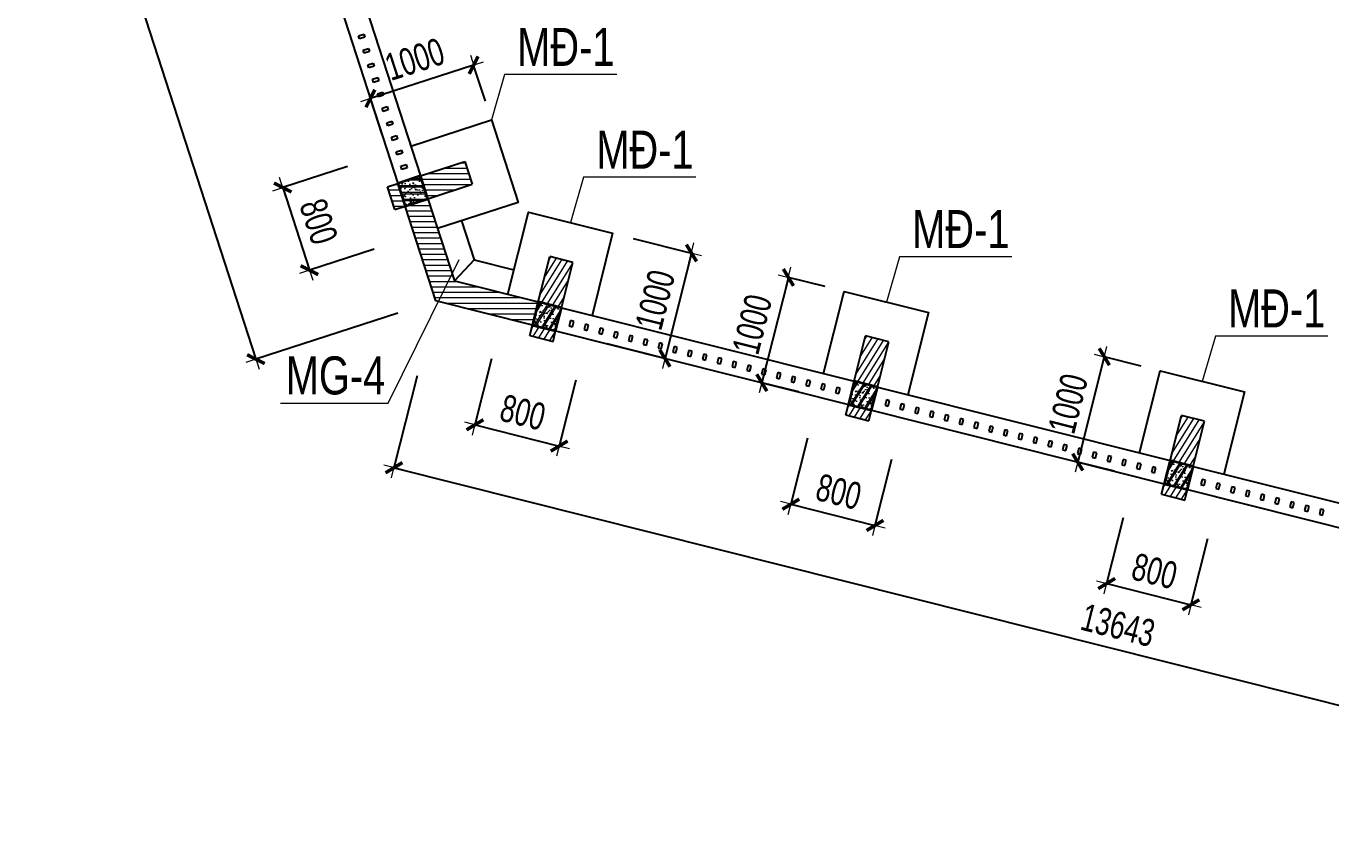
# Model space of a CAD drawing. Header units: millimetres. Extents: x 1360663 to 1465788, y -143522 to -69272.
# Drawn here: x 1366799 to 1378818, y -134946 to -127459 of the extents above; entities that cross this region are included whole.
import ezdxf
from ezdxf.enums import TextEntityAlignment as Align

# ---------------------------------------------------------------- set-up
doc = ezdxf.new("R2010")
doc.units = ezdxf.units.MM
doc.header["$MEASUREMENT"] = 0
doc.header["$PDMODE"] = 3
for name, color, linetype, lineweight in [('CDC_02.DIM', 1, 'Continuous', 18), ('CDC_03.BORDER', 3, 'Continuous', 25), ('CDC_07.TEXTCOL', 3, 'Continuous', 18), ('CDC_09.COLUMN', 4, 'Continuous', 35), ('CDC_10.HATCH', 251, 'Continuous', 9), ('CDC_11.NOTE', 8, 'Continuous', 18)]:
    doc.layers.add(name, color=color, linetype=linetype, lineweight=lineweight)
doc.styles.add('1', font='arial.ttf', dxfattribs={"width": 0.7})
doc.styles.add('MIDTEXT', font='arial.ttf', dxfattribs={"width": 0.75, "height": 350})
doc.dimstyles.new('X1', dxfattribs={"dimtxt": 250, "dimasz": 0.8, "dimexe": 0, "dimexo": 0, "dimgap": 90, "dimtad": 1, "dimdec": 0, "dimzin": 13, "dimdsep": 46, "dimtxsty": '1', "dimblk1": 'CHEO', "dimblk2": 'CHEO', "dimsah": 1, "dimcen": 0, "dimclrd": 256, "dimclre": 256, "dimclrt": 3, "dimadec": 0, "dimazin": 0, "dimtfac": 1, "dimtdec": 0, "dimtix": 1, "dimtmove": 2, "dimatfit": 3, "dimldrblk": 'CHEO', "dimfxl": 1, "dimtolj": 1, "dimtzin": 13, "dimarcsym": 0})

# ---------------------------------------------------------------- blocks, each defined once
blk = doc.blocks.new('CHEO')
at = {"layer": 'CDC_02.DIM'}
for points in [[(-121, 0), (121, 0)], [(0, 121), (0, -121)]]:
    blk.add_lwpolyline(points, dxfattribs=at)
at = {"layer": 'CDC_02.DIM', "color": 2, "const_width": 40}
blk.add_lwpolyline([(80, 80), (-80, -81)], dxfattribs=at)
blk = doc.blocks.new('*D14')
at = {"layer": 'CDC_02.DIM', "lineweight": -2, "transparency": 16777216}
for p, q in [((1367739, -122441), (1366431, -122865)), ((1366432, -122866), (1368916, -130526)), ((1370223, -130103), (1368916, -130527))]:
    blk.add_line(p, q, dxfattribs=at)
at = {"layer": 'Defpoints', "color": 0, "transparency": 16777216}
for p in [(1367739, -122441), (1370223, -130103), (1368916, -130527)]:
    blk.add_point(p, dxfattribs=at)
at = {"layer": 'CDC_02.DIM', "lineweight": -2, "transparency": 16777216, "xscale": 0.8, "yscale": 0.8, "zscale": 0.8}
for p, rotation in [((1366431, -122865), 107.9666944804199), ((1368916, -130527), 287.9666944804199)]:
    blk.add_blockref('CHEO', p, dxfattribs=dict(at, rotation=rotation))
at = {"layer": 'CDC_02.DIM', "color": 3, "transparency": 16777216, "insert": (1367881, -126629), "char_height": 250, "attachment_point": 5, "rotation": 287.9667, "style": '1'}
blk.add_mtext('\\A1;8054', dxfattribs=at)
blk = doc.blocks.new('*D17')
at = {"layer": 'CDC_02.DIM', "lineweight": -2, "transparency": 16777216}
for p, q in [((1370400, -130681), (1370187, -131527)), ((1370188, -131527), (1383418, -134852)), ((1383632, -134006), (1383419, -134852))]:
    blk.add_line(p, q, dxfattribs=at)
at = {"layer": 'Defpoints', "color": 0, "transparency": 16777216}
for p in [(1370400, -130681), (1383632, -134006), (1383419, -134852)]:
    blk.add_point(p, dxfattribs=at)
at = {"layer": 'CDC_02.DIM', "lineweight": -2, "transparency": 16777216, "xscale": 0.8, "yscale": 0.8, "zscale": 0.8}
for p, rotation in [((1370187, -131527), 165.894246921614), ((1383419, -134852), 345.894246921614)]:
    blk.add_blockref('CHEO', p, dxfattribs=dict(at, rotation=rotation))
at = {"layer": 'CDC_02.DIM', "color": 3, "transparency": 16777216, "insert": (1376856, -132978), "char_height": 250, "attachment_point": 5, "rotation": 345.8942, "style": '1'}
blk.add_mtext('\\A1;13643', dxfattribs=at)
blk = doc.blocks.new('*D68')
at = {"layer": 'CDC_02.DIM', "lineweight": -2, "transparency": 16777216}
for p, q in [((1370920, -127818), (1369970, -128126)), ((1371029, -128151), (1370921, -127818)), ((1370078, -128459), (1369970, -128126))]:
    blk.add_line(p, q, dxfattribs=at)
at = {"layer": 'Defpoints', "color": 0, "transparency": 16777216}
for p in [(1369970, -128126), (1371029, -128151), (1370078, -128459)]:
    blk.add_point(p, dxfattribs=at)
at = {"layer": 'CDC_02.DIM', "lineweight": -2, "transparency": 16777216, "xscale": 0.8, "yscale": 0.8, "zscale": 0.8}
for p, rotation in [((1370921, -127818), 17.96669443314974), ((1369970, -128126), 197.9666944331498)]:
    blk.add_blockref('CHEO', p, dxfattribs=dict(at, rotation=rotation))
at = {"layer": 'CDC_02.DIM', "color": 3, "transparency": 16777216, "insert": (1370378, -127765), "char_height": 250, "attachment_point": 5, "rotation": 17.9667, "style": '1'}
blk.add_mtext('\\A1;1000', dxfattribs=at)
blk = doc.blocks.new('*D69')
at = {"layer": 'CDC_02.DIM', "lineweight": -2, "transparency": 16777216}
for p, q in [((1369758, -128753), (1369162, -128946)), ((1369163, -128947), (1369409, -129706)), ((1370004, -129514), (1369409, -129707))]:
    blk.add_line(p, q, dxfattribs=at)
at = {"layer": 'Defpoints', "color": 0, "transparency": 16777216}
for p in [(1369758, -128753), (1370004, -129514), (1369409, -129707)]:
    blk.add_point(p, dxfattribs=at)
at = {"layer": 'CDC_02.DIM', "lineweight": -2, "transparency": 16777216, "xscale": 0.8, "yscale": 0.8, "zscale": 0.8}
for p, rotation in [((1369162, -128946), 107.9667058963794), ((1369409, -129707), 287.9667058963793)]:
    blk.add_blockref('CHEO', p, dxfattribs=dict(at, rotation=rotation))
at = {"layer": 'CDC_02.DIM', "color": 3, "transparency": 16777216, "insert": (1369493, -129260), "char_height": 250, "attachment_point": 5, "rotation": 287.9667, "style": '1'}
blk.add_mtext('\\A1;800', dxfattribs=at)
blk = doc.blocks.new('*D70')
at = {"layer": 'CDC_02.DIM', "lineweight": -2, "transparency": 16777216}
for p, q in [((1373820, -129774), (1373576, -130743)), ((1374160, -129859), (1373820, -129774)), ((1373916, -130829), (1373576, -130744))]:
    blk.add_line(p, q, dxfattribs=at)
at = {"layer": 'Defpoints', "color": 0, "transparency": 16777216}
for p in [(1374160, -129859), (1373576, -130744), (1373916, -130829)]:
    blk.add_point(p, dxfattribs=at)
at = {"layer": 'CDC_02.DIM', "lineweight": -2, "transparency": 16777216, "xscale": 0.8, "yscale": 0.8, "zscale": 0.8}
for p, rotation in [((1373820, -129774), 75.89426712305159), ((1373576, -130744), 255.8942671230515)]:
    blk.add_blockref('CHEO', p, dxfattribs=dict(at, rotation=rotation))
at = {"layer": 'CDC_02.DIM', "color": 3, "transparency": 16777216, "insert": (1373487, -130206), "char_height": 250, "attachment_point": 5, "rotation": 75.8943, "style": '1'}
blk.add_mtext('\\A1;1000', dxfattribs=at)
blk = doc.blocks.new('*D71')
at = {"layer": 'CDC_02.DIM', "lineweight": -2, "transparency": 16777216}
for p, q in [((1373995, -131256), (1373843, -131863)), ((1374771, -131451), (1374618, -132058)), ((1373843, -131863), (1374618, -132058))]:
    blk.add_line(p, q, dxfattribs=at)
at = {"layer": 'Defpoints', "color": 0, "transparency": 16777216}
for p in [(1373995, -131256), (1374771, -131451), (1374618, -132058)]:
    blk.add_point(p, dxfattribs=at)
at = {"layer": 'CDC_02.DIM', "lineweight": -2, "transparency": 16777216, "xscale": 0.8, "yscale": 0.8, "zscale": 0.8}
for p, rotation in [((1373843, -131863), 165.8942785862807), ((1374618, -132058), 345.8942785862807)]:
    blk.add_blockref('CHEO', p, dxfattribs=dict(at, rotation=rotation))
at = {"layer": 'CDC_02.DIM', "color": 3, "transparency": 16777216, "insert": (1374284, -131749), "char_height": 250, "attachment_point": 5, "rotation": 345.8943, "style": '1'}
blk.add_mtext('\\A1;800', dxfattribs=at)
blk = doc.blocks.new('*D72')
at = {"layer": 'CDC_02.DIM', "lineweight": -2, "transparency": 16777216}
for p, q in [((1376729, -130506), (1376486, -131474)), ((1377069, -130590), (1376730, -130505)), ((1376825, -131560), (1376486, -131475))]:
    blk.add_line(p, q, dxfattribs=at)
at = {"layer": 'Defpoints', "color": 0, "transparency": 16777216}
for p in [(1377069, -130590), (1376486, -131475), (1376825, -131560)]:
    blk.add_point(p, dxfattribs=at)
at = {"layer": 'CDC_02.DIM', "lineweight": -2, "transparency": 16777216, "xscale": 0.8, "yscale": 0.8, "zscale": 0.8}
for p, rotation in [((1376730, -130505), 75.89426712305176), ((1376486, -131475), 255.8942671230518)]:
    blk.add_blockref('CHEO', p, dxfattribs=dict(at, rotation=rotation))
at = {"layer": 'CDC_02.DIM', "color": 3, "transparency": 16777216, "insert": (1376397, -130937), "char_height": 250, "attachment_point": 5, "rotation": 75.8943, "style": '1'}
blk.add_mtext('\\A1;1000', dxfattribs=at)
blk = doc.blocks.new('*D73')
at = {"layer": 'CDC_02.DIM', "lineweight": -2, "transparency": 16777216}
for p, q in [((1376905, -131987), (1376752, -132594)), ((1377681, -132182), (1377528, -132789)), ((1376753, -132594), (1377527, -132789))]:
    blk.add_line(p, q, dxfattribs=at)
at = {"layer": 'Defpoints', "color": 0, "transparency": 16777216}
for p in [(1376905, -131987), (1377681, -132182), (1377528, -132789)]:
    blk.add_point(p, dxfattribs=at)
at = {"layer": 'CDC_02.DIM', "lineweight": -2, "transparency": 16777216, "xscale": 0.8, "yscale": 0.8, "zscale": 0.8}
for p, rotation in [((1376752, -132594), 165.8942785862807), ((1377528, -132789), 345.8942785862807)]:
    blk.add_blockref('CHEO', p, dxfattribs=dict(at, rotation=rotation))
at = {"layer": 'CDC_02.DIM', "color": 3, "transparency": 16777216, "insert": (1377193, -132480), "char_height": 250, "attachment_point": 5, "rotation": 345.8943, "style": '1'}
blk.add_mtext('\\A1;800', dxfattribs=at)
blk = doc.blocks.new('*D74')
at = {"layer": 'CDC_02.DIM', "lineweight": -2, "transparency": 16777216}
for p, q in [((1372391, -129415), (1372927, -129549)), ((1372927, -129550), (1372684, -130518)), ((1372148, -130384), (1372683, -130519))]:
    blk.add_line(p, q, dxfattribs=at)
at = {"layer": 'Defpoints', "color": 0, "transparency": 16777216}
for p in [(1372391, -129415), (1372148, -130384), (1372683, -130519)]:
    blk.add_point(p, dxfattribs=at)
at = {"layer": 'CDC_02.DIM', "lineweight": -2, "transparency": 16777216, "xscale": 0.8, "yscale": 0.8, "zscale": 0.8}
for p, rotation in [((1372927, -129549), 75.89426712181442), ((1372683, -130519), 255.8942671218144)]:
    blk.add_blockref('CHEO', p, dxfattribs=dict(at, rotation=rotation))
at = {"layer": 'CDC_02.DIM', "color": 3, "transparency": 16777216, "insert": (1372594, -129981), "char_height": 250, "attachment_point": 5, "rotation": 75.8943, "style": '1'}
blk.add_mtext('\\A1;1000', dxfattribs=at)
blk = doc.blocks.new('*D75')
at = {"layer": 'CDC_02.DIM', "lineweight": -2, "transparency": 16777216}
for p, q in [((1371086, -130525), (1370933, -131132)), ((1371861, -130720), (1371709, -131327)), ((1370934, -131132), (1371708, -131327))]:
    blk.add_line(p, q, dxfattribs=at)
at = {"layer": 'Defpoints', "color": 0, "transparency": 16777216}
for p in [(1371086, -130525), (1371861, -130720), (1371709, -131327)]:
    blk.add_point(p, dxfattribs=at)
at = {"layer": 'CDC_02.DIM', "lineweight": -2, "transparency": 16777216, "xscale": 0.8, "yscale": 0.8, "zscale": 0.8}
for p, rotation in [((1370933, -131132), 165.8942785862797), ((1371709, -131327), 345.8942785862797)]:
    blk.add_blockref('CHEO', p, dxfattribs=dict(at, rotation=rotation))
at = {"layer": 'CDC_02.DIM', "color": 3, "transparency": 16777216, "insert": (1371374, -131018), "char_height": 250, "attachment_point": 5, "rotation": 345.8943, "style": '1'}
blk.add_mtext('\\A1;800', dxfattribs=at)

msp = doc.modelspace()

# ---------------------------------------------------------------- hatches: boundary and pattern name
at = {"layer": 'CDC_10.HATCH'}
h = msp.add_hatch(dxfattribs=at)
h.set_pattern_fill('ANSI31', color=256, scale=400, angle=315.01253, style=0)
h.set_pattern_definition([(0.0125278, (-204476.4, -132662.465), (-0.0109325, 49.9999988), [])])
h.paths.add_polyline_path([(1370841, -128706.8), (1370432.1, -128839.4), (1370500, -129048.7), (1370908.8, -128916.1)])
h.paths.add_polyline_path([(1370222.8, -128907.3), (1370127.7, -128938.1), (1370195.6, -129147.4), (1370290.7, -129116.5)])
h = msp.add_hatch(dxfattribs=at)
h.set_pattern_fill('BT-01', color=256, scale=15, angle=315.01253, style=0, pattern_type=2)
h.set_pattern_definition([(5.012528, (-204476.4, -132662.465), (69.43915, -82.717619), [11.25, -123.75]), (310.012528, (-204476.4, -132662.46), (65.044559, 94.5130494), [9, -99]), (55.463928, (-204470.61, -132669.36), (134.4837165, 11.7953256), [9.5610285, -105.171317]), (1.196728, (-204455.19, -132641.25), (95.670652, -130.733035), [16.875, -185.625]), (51.648128, (-204447.22, -132652.14), (202.455834, 4.22912), [14.341543, -157.75695]), (306.196728, (-204455.2, -132641.25), (202.45583, 4.229278), [13.5, -148.5]), (336.012528, (-204449.89, -132657.16), (20.6305514, -106.0112275), [11.25, -123.75]), (281.012528, (-204449.89, -132657.16), (102.7100884, 51.128748), [9, -99]), (26.463928, (-204448.17, -132665.99), (123.340596, -54.882575), [9.5610285, -105.171317]), (352.5125278, (-204476.4, -132662.465), (36.5910335, 34.0269793), [0, -97.8, 0, -100.5, 0, -99.375]), (322.5125278, (-204476.4, -132662.465), (69.7333698, 13.946189), [0, -57.3, 0, -95.55, 0, -37.875]), (282.5125278, (-204500.06, -132638.817), (54.2410162, -59.0008667), [0, -37.5, 0, -117, 0, -155.25]), (272.512528, (-204510.67, -132628.21), (72.4851726, -51.2226498), [0, -48.75, 0, -77.7, 0, -110.25]), (0.012528, (-204476.4, -132662.465), (-0.013939, 63.7499985), []), (0.012528, (-204463.41, -132649.47), (-0.013939, 63.7499985), [])])
h.paths.add_polyline_path([(1370432.1, -128839.4), (1370432.1, -128839.4), (1370432.1, -128839.4), (1370222.8, -128907.3), (1370290.7, -129116.5), (1370500, -129048.7)])
h = msp.add_hatch(dxfattribs=at)
h.set_pattern_fill('ANSI31', color=256, scale=400, angle=-44.98747, style=0)
h.set_pattern_definition([(0.0125278, (-206327.186, -126955.05), (-0.0109325, 49.9999988), [])])
h.paths.add_polyline_path([(1370500, -129048.7), (1370290.7, -129116.5), (1370573.6, -129989), (1371463.1, -130212.5), (1371516.7, -129999.1), (1370745.3, -129805.3)])
h = msp.add_hatch(dxfattribs=at)
h.set_pattern_fill('ANSI31', color=256, scale=399.999718, angle=372.9401, style=0)
h.set_pattern_definition([(57.9401005, (538494.89, -1466570.306), (-42.3746517, 26.5402593), [])])
h.paths.add_polyline_path([(1371621.5, -129582.3), (1371516.7, -129999.1), (1371730.1, -130052.7), (1371834.8, -129635.9)])
h.paths.add_polyline_path([(1371463.1, -130212.5), (1371438.7, -130309.5), (1371652.1, -130363.1), (1371676.5, -130266.1)])
h = msp.add_hatch(dxfattribs=at)
h.set_pattern_fill('BT-01', color=256, scale=14.999989, angle=372.9401, style=0, pattern_type=2)
h.set_pattern_definition([(62.9401005, (538494.89, -1466570.31), (106.964531, 14.918867), [11.249992, -123.749913]), (7.9401005, (538494.89, -1466570.31), (-45.5501384, 105.302789), [8.999994, -98.99993]), (113.3915005, (538503.81, -1466569.06), (61.414486, 120.2216074), [9.561022, -105.1712426]), (59.1243, (538488.17, -1466541.07), (161.580366, 11.651109), [16.874988, -185.624869]), (109.5757, (538501.64, -1466540.1), (103.918462, 173.80203), [14.341533, -157.756839]), (4.1243, (538488.17, -1466541.07), (103.918326, 173.80211), [13.49999, -148.499895]), (33.9401005, (538504.47, -1466545.02), (100.786097, -38.8090987), [11.249992, -123.749913]), (338.9401005, (538504.47, -1466545.02), (11.2127565, 114.18304), [8.999994, -98.99993]), (84.3915005, (538512.87, -1466548.25), (111.9989116, 75.3738534), [9.561022, -105.1712426]), (50.4401005, (538494.892, -1466570.306), (-9.4041876, 49.0744005), [0, -97.799931, 0, -100.499929, 0, -99.3749299]), (20.4401005, (538494.89, -1466570.306), (25.2100764, 66.495744), [0, -57.2999596, 0, -95.5499326, 0, -37.8749733]), (340.4401005, (538462.29, -1466577.796), (78.7974377, 14.6336885), [0, -37.4999735, 0, -116.9999174, 0, -155.2498904]), (330.4401005, (538447.67, -1466581.155), (81.8938294, 34.2235254), [0, -48.7499656, 0, -77.699945, 0, -110.2499222]), (57.9401005, (538494.89, -1466570.306), (-54.027681, 33.8388307), []), (57.9401005, (538490.78, -1466552.4), (-54.027681, 33.8388307), [])])
h.paths.add_polyline_path([(1371516.7, -129999.1), (1371516.7, -129999.1), (1371516.7, -129999.1), (1371463.1, -130212.5), (1371676.5, -130266.1), (1371730.1, -130052.7)])
h = msp.add_hatch(dxfattribs=at)
h.set_pattern_fill('ANSI31', color=256, scale=399.999718, angle=372.9401, style=0)
h.set_pattern_definition([(57.9401005, (541404.435, -1467301.443), (-42.3746517, 26.5402593), [])])
h.paths.add_polyline_path([(1374531, -130313.4), (1374426.3, -130730.3), (1374639.6, -130783.9), (1374744.4, -130367)])
h.paths.add_polyline_path([(1374372.7, -130943.6), (1374348.3, -131040.6), (1374561.6, -131094.2), (1374586, -130997.2)])
h = msp.add_hatch(dxfattribs=at)
h.set_pattern_fill('BT-01', color=256, scale=14.999989, angle=372.9401, style=0, pattern_type=2)
h.set_pattern_definition([(62.9401005, (541404.435, -1467301.44), (106.964531, 14.918867), [11.249992, -123.749913]), (7.9401005, (541404.43, -1467301.44), (-45.5501384, 105.302789), [8.999994, -98.99993]), (113.3915005, (541413.35, -1467300.2), (61.414486, 120.2216074), [9.561022, -105.1712426]), (59.1243, (541397.72, -1467272.2), (161.580366, 11.651109), [16.874988, -185.624869]), (109.5757, (541411.18, -1467271.23), (103.918462, 173.80203), [14.341533, -157.756839]), (4.1243, (541397.72, -1467272.2), (103.918326, 173.80211), [13.49999, -148.499895]), (33.9401005, (541414.015, -1467276.155), (100.786097, -38.8090987), [11.249992, -123.749913]), (338.9401005, (541414.02, -1467276.16), (11.2127565, 114.18304), [8.999994, -98.99993]), (84.3915005, (541422.41, -1467279.39), (111.9989116, 75.3738534), [9.561022, -105.1712426]), (50.4401005, (541404.435, -1467301.443), (-9.4041876, 49.0744005), [0, -97.799931, 0, -100.499929, 0, -99.3749299]), (20.4401005, (541404.435, -1467301.443), (25.2100764, 66.495744), [0, -57.2999596, 0, -95.5499326, 0, -37.8749733]), (340.4401005, (541371.834, -1467308.933), (78.7974377, 14.6336885), [0, -37.4999735, 0, -116.9999174, 0, -155.2498904]), (330.4401005, (541357.215, -1467312.29), (81.8938294, 34.2235254), [0, -48.7499656, 0, -77.699945, 0, -110.2499222]), (57.9401005, (541404.435, -1467301.44), (-54.027681, 33.8388307), []), (57.9401005, (541400.32, -1467283.535), (-54.027681, 33.8388307), [])])
h.paths.add_polyline_path([(1374426.3, -130730.3), (1374426.3, -130730.3), (1374426.3, -130730.3), (1374372.7, -130943.6), (1374586, -130997.2), (1374639.6, -130783.9)])
h = msp.add_hatch(dxfattribs=at)
h.set_pattern_fill('ANSI31', color=256, scale=399.999718, angle=372.9401, style=0)
h.set_pattern_definition([(57.9401005, (544313.977, -1468032.58), (-42.3746517, 26.5402593), [])])
h.paths.add_polyline_path([(1377440.6, -131044.5), (1377335.8, -131461.4), (1377549.2, -131515), (1377653.9, -131098.1)])
h.paths.add_polyline_path([(1377282.2, -131674.8), (1377257.8, -131771.8), (1377471.2, -131825.4), (1377495.6, -131728.4)])
h = msp.add_hatch(dxfattribs=at)
h.set_pattern_fill('BT-01', color=256, scale=14.999989, angle=372.9401, style=0, pattern_type=2)
h.set_pattern_definition([(62.9401005, (544313.98, -1468032.58), (106.964531, 14.918867), [11.249992, -123.749913]), (7.9401005, (544313.98, -1468032.58), (-45.5501384, 105.302789), [8.999994, -98.99993]), (113.3915005, (544322.89, -1468031.34), (61.414486, 120.2216074), [9.561022, -105.1712426]), (59.1243, (544307.26, -1468003.34), (161.580366, 11.651109), [16.874988, -185.624869]), (109.5757, (544320.72, -1468002.37), (103.918462, 173.80203), [14.341533, -157.756839]), (4.1243, (544307.26, -1468003.34), (103.918326, 173.80211), [13.49999, -148.499895]), (33.9401005, (544323.56, -1468007.29), (100.786097, -38.8090987), [11.249992, -123.749913]), (338.9401005, (544323.56, -1468007.29), (11.2127565, 114.18304), [8.999994, -98.99993]), (84.3915005, (544331.96, -1468010.53), (111.9989116, 75.3738534), [9.561022, -105.1712426]), (50.4401005, (544313.977, -1468032.58), (-9.4041876, 49.0744005), [0, -97.799931, 0, -100.499929, 0, -99.3749299]), (20.4401005, (544313.977, -1468032.58), (25.2100764, 66.495744), [0, -57.2999596, 0, -95.5499326, 0, -37.8749733]), (340.4401005, (544281.377, -1468040.07), (78.7974377, 14.6336885), [0, -37.4999735, 0, -116.9999174, 0, -155.2498904]), (330.4401005, (544266.76, -1468043.43), (81.8938294, 34.2235254), [0, -48.7499656, 0, -77.699945, 0, -110.2499222]), (57.9401005, (544313.98, -1468032.58), (-54.027681, 33.8388307), []), (57.9401005, (544309.86, -1468014.67), (-54.027681, 33.8388307), [])])
h.paths.add_polyline_path([(1377335.8, -131461.4), (1377335.8, -131461.4), (1377335.8, -131461.4), (1377282.2, -131674.8), (1377495.6, -131728.4), (1377549.2, -131515)])

# ---------------------------------------------------------------- linework, layer by layer
at = {"layer": 'CDC_03.BORDER'}
for p, q in [((1369574.6, -126195), (1370432.1, -128839.4)), ((1369365.3, -126262.8), (1370222.8, -128907.3)), ((1369860.9, -127547.6), (1369908.5, -127532.2)), ((1369870.1, -127576.1), (1369860.9, -127547.6)), ((1369917.7, -127560.7), (1369870.1, -127576.1)), ((1369908.5, -127532.2), (1369917.7, -127560.7)), ((1369904.2, -127681.3), (1369951.8, -127665.8)), ((1369913.5, -127709.8), (1369904.2, -127681.3)), ((1369961, -127694.4), (1369913.5, -127709.8)), ((1369951.8, -127665.8), (1369961, -127694.4)), ((1369947.5, -127814.9), (1369995.1, -127799.5)), ((1369956.8, -127843.4), (1369947.5, -127814.9)), ((1370004.4, -127828), (1369956.8, -127843.4)), ((1369995.1, -127799.5), (1370004.4, -127828)), ((1369990.9, -127948.6), (1370038.4, -127933.1)), ((1370000.1, -127977.1), (1369990.9, -127948.6)), ((1370047.7, -127961.7), (1370000.1, -127977.1)), ((1370038.4, -127933.1), (1370047.7, -127961.7)), ((1370034.2, -128082.2), (1370081.8, -128066.8)), ((1370043.5, -128110.7), (1370034.2, -128082.2)), ((1370091, -128095.3), (1370043.5, -128110.7)), ((1370081.8, -128066.8), (1370091, -128095.3)), ((1370077.5, -128215.9), (1370125.1, -128200.4)), ((1370086.8, -128244.4), (1370077.5, -128215.9)), ((1370134.3, -128229), (1370086.8, -128244.4)), ((1370125.1, -128200.4), (1370134.3, -128229)), ((1370120.9, -128349.5), (1370168.4, -128334.1)), ((1370130.1, -128378.1), (1370120.9, -128349.5)), ((1370177.7, -128362.6), (1370130.1, -128378.1)), ((1370168.4, -128334.1), (1370177.7, -128362.6)), ((1370164.2, -128483.2), (1370211.7, -128467.7)), ((1370173.4, -128511.7), (1370164.2, -128483.2)), ((1370211.7, -128467.7), (1370221, -128496.3)), ((1370221, -128496.3), (1370173.4, -128511.7)), ((1370207.5, -128616.8), (1370255.1, -128601.4)), ((1370255.1, -128601.4), (1370264.3, -128629.9)), ((1370216.8, -128645.4), (1370207.5, -128616.8)), ((1370264.3, -128629.9), (1370216.8, -128645.4)), ((1370432.1, -128839.4), (1370841, -128706.8)), ((1370841, -128706.8), (1370908.8, -128916.1)), ((1370222.8, -128907.3), (1370432.1, -128839.4)), ((1370250.8, -128750.5), (1370298.4, -128735)), ((1370260.1, -128779), (1370250.8, -128750.5)), ((1370307.7, -128763.6), (1370260.1, -128779)), ((1370298.4, -128735), (1370307.7, -128763.6)), ((1370127.7, -128938.1), (1370222.8, -128907.3)), ((1370195.6, -129147.4), (1370127.7, -128938.1)), ((1370500, -129048.7), (1370908.8, -128916.1)), ((1370290.7, -129116.5), (1370500, -129048.7)), ((1370500, -129048.7), (1370745.3, -129805.3)), ((1370195.6, -129147.4), (1370290.7, -129116.5)), ((1370573.6, -129989), (1370290.7, -129116.5)), ((1370924.8, -129613.2), (1370745.3, -129805.3)), ((1371516.7, -129999.1), (1371621.5, -129582.3)), ((1371834.8, -129635.9), (1371621.5, -129582.3)), ((1371730.1, -130052.7), (1371834.8, -129635.9)), ((1370745.3, -129805.3), (1371516.7, -129999.1)), ((1371463.1, -130212.5), (1370573.6, -129989)), ((1371516.7, -129999.1), (1371463.1, -130212.5)), ((1371676.5, -130266.1), (1371730.1, -130052.7)), ((1371730.1, -130052.7), (1374426.3, -130730.3)), ((1371438.7, -130309.5), (1371463.1, -130212.5)), ((1371652.1, -130363.1), (1371676.5, -130266.1)), ((1371676.5, -130266.1), (1374372.7, -130943.6)), ((1371814.1, -130171.8), (1371801.9, -130220.3)), ((1371801.9, -130220.3), (1371831, -130227.6)), ((1371843.2, -130179.1), (1371814.1, -130171.8)), ((1371831, -130227.6), (1371843.2, -130179.1)), ((1371950.4, -130206), (1371938.2, -130254.5)), ((1371938.2, -130254.5), (1371967.3, -130261.8)), ((1371979.5, -130213.3), (1371950.4, -130206)), ((1371967.3, -130261.8), (1371979.5, -130213.3)), ((1372086.6, -130240.3), (1372074.5, -130288.8)), ((1372115.7, -130247.6), (1372086.6, -130240.3)), ((1372103.6, -130296.1), (1372115.7, -130247.6)), ((1372222.9, -130274.5), (1372210.7, -130323)), ((1372252, -130281.8), (1372222.9, -130274.5)), ((1372239.8, -130330.3), (1372252, -130281.8)), ((1371438.7, -130309.5), (1371652.1, -130363.1)), ((1372074.5, -130288.8), (1372103.6, -130296.1)), ((1372210.7, -130323), (1372239.8, -130330.3)), ((1372359.2, -130308.7), (1372347, -130357.2)), ((1372347, -130357.2), (1372376.1, -130364.5)), ((1372388.3, -130316), (1372359.2, -130308.7)), ((1372376.1, -130364.5), (1372388.3, -130316)), ((1372495.4, -130342.9), (1372483.3, -130391.4)), ((1372483.3, -130391.4), (1372512.4, -130398.8)), ((1372524.5, -130350.3), (1372495.4, -130342.9)), ((1372512.4, -130398.8), (1372524.5, -130350.3)), ((1372631.7, -130377.2), (1372619.5, -130425.7)), ((1372660.8, -130384.5), (1372631.7, -130377.2)), ((1372648.6, -130433), (1372660.8, -130384.5)), ((1374426.3, -130730.3), (1374531, -130313.4)), ((1374744.4, -130367), (1374531, -130313.4)), ((1374639.6, -130783.9), (1374744.4, -130367)), ((1372619.5, -130425.7), (1372648.6, -130433)), ((1372768, -130411.4), (1372755.8, -130459.9)), ((1372755.8, -130459.9), (1372784.9, -130467.2)), ((1372797.1, -130418.7), (1372768, -130411.4)), ((1372784.9, -130467.2), (1372797.1, -130418.7)), ((1372904.2, -130445.6), (1372892.1, -130494.1)), ((1372892.1, -130494.1), (1372921.2, -130501.4)), ((1372933.3, -130452.9), (1372904.2, -130445.6)), ((1372921.2, -130501.4), (1372933.3, -130452.9)), ((1373040.5, -130479.9), (1373028.3, -130528.4)), ((1373069.6, -130487.2), (1373040.5, -130479.9)), ((1373057.4, -130535.7), (1373069.6, -130487.2)), ((1373176.8, -130514.1), (1373164.6, -130562.6)), ((1373205.9, -130521.4), (1373176.8, -130514.1)), ((1373193.7, -130569.9), (1373205.9, -130521.4)), ((1373028.3, -130528.4), (1373057.4, -130535.7)), ((1373164.6, -130562.6), (1373193.7, -130569.9)), ((1373313, -130548.3), (1373300.9, -130596.8)), ((1373300.9, -130596.8), (1373329.9, -130604.1)), ((1373342.1, -130555.6), (1373313, -130548.3)), ((1373329.9, -130604.1), (1373342.1, -130555.6)), ((1373449.3, -130582.6), (1373437.1, -130631)), ((1373437.1, -130631), (1373466.2, -130638.4)), ((1373478.4, -130589.9), (1373449.3, -130582.6)), ((1373466.2, -130638.4), (1373478.4, -130589.9)), ((1373585.6, -130616.8), (1373573.4, -130665.3)), ((1373614.7, -130624.1), (1373585.6, -130616.8)), ((1373602.5, -130672.6), (1373614.7, -130624.1)), ((1373573.4, -130665.3), (1373602.5, -130672.6)), ((1373721.8, -130651), (1373709.7, -130699.5)), ((1373709.7, -130699.5), (1373738.7, -130706.8)), ((1373750.9, -130658.3), (1373721.8, -130651)), ((1373738.7, -130706.8), (1373750.9, -130658.3)), ((1373858.1, -130685.2), (1373845.9, -130733.7)), ((1373845.9, -130733.7), (1373875, -130741.1)), ((1373887.2, -130692.6), (1373858.1, -130685.2)), ((1373875, -130741.1), (1373887.2, -130692.6)), ((1373994.4, -130719.5), (1373982.2, -130768)), ((1374023.5, -130726.8), (1373994.4, -130719.5)), ((1374011.3, -130775.3), (1374023.5, -130726.8)), ((1374130.6, -130753.7), (1374118.4, -130802.2)), ((1374159.7, -130761), (1374130.6, -130753.7)), ((1374147.5, -130809.5), (1374159.7, -130761)), ((1374426.3, -130730.3), (1374372.7, -130943.6)), ((1373982.2, -130768), (1374011.3, -130775.3)), ((1374118.4, -130802.2), (1374147.5, -130809.5)), ((1374266.9, -130787.9), (1374254.7, -130836.4)), ((1374254.7, -130836.4), (1374283.8, -130843.7)), ((1374296, -130795.2), (1374266.9, -130787.9)), ((1374283.8, -130843.7), (1374296, -130795.2)), ((1374586, -130997.2), (1374639.6, -130783.9)), ((1374639.6, -130783.9), (1377335.8, -131461.4)), ((1374348.3, -131040.6), (1374372.7, -130943.6)), ((1374561.6, -131094.2), (1374586, -130997.2)), ((1374586, -130997.2), (1377282.2, -131674.8)), ((1374723.7, -130902.9), (1374711.5, -130951.4)), ((1374711.5, -130951.4), (1374740.6, -130958.7)), ((1374752.7, -130910.2), (1374723.7, -130902.9)), ((1374740.6, -130958.7), (1374752.7, -130910.2)), ((1374859.9, -130937.2), (1374847.7, -130985.7)), ((1374847.7, -130985.7), (1374876.8, -130993)), ((1374889, -130944.5), (1374859.9, -130937.2)), ((1374876.8, -130993), (1374889, -130944.5)), ((1374996.2, -130971.4), (1374984, -131019.9)), ((1375025.3, -130978.7), (1374996.2, -130971.4)), ((1375013.1, -131027.2), (1375025.3, -130978.7)), ((1375132.5, -131005.6), (1375120.3, -131054.1)), ((1375161.5, -131012.9), (1375132.5, -131005.6)), ((1374348.3, -131040.6), (1374561.6, -131094.2)), ((1374984, -131019.9), (1375013.1, -131027.2)), ((1375120.3, -131054.1), (1375149.4, -131061.4)), ((1375149.4, -131061.4), (1375161.5, -131012.9)), ((1375268.7, -131039.9), (1375256.5, -131088.3)), ((1375256.5, -131088.3), (1375285.6, -131095.7)), ((1375297.8, -131047.2), (1375268.7, -131039.9)), ((1375285.6, -131095.7), (1375297.8, -131047.2)), ((1375405, -131074.1), (1375392.8, -131122.6)), ((1375392.8, -131122.6), (1375421.9, -131129.9)), ((1375434.1, -131081.4), (1375405, -131074.1)), ((1375421.9, -131129.9), (1375434.1, -131081.4)), ((1375541.3, -131108.3), (1375529.1, -131156.8)), ((1375570.3, -131115.6), (1375541.3, -131108.3)), ((1375558.2, -131164.1), (1375570.3, -131115.6)), ((1377335.8, -131461.4), (1377440.6, -131044.5)), ((1377653.9, -131098.1), (1377440.6, -131044.5)), ((1377549.2, -131515), (1377653.9, -131098.1)), ((1375529.1, -131156.8), (1375558.2, -131164.1)), ((1375677.5, -131142.5), (1375665.3, -131191)), ((1375665.3, -131191), (1375694.4, -131198.3)), ((1375706.6, -131149.9), (1375677.5, -131142.5)), ((1375694.4, -131198.3), (1375706.6, -131149.9)), ((1375813.8, -131176.8), (1375801.6, -131225.3)), ((1375801.6, -131225.3), (1375830.7, -131232.6)), ((1375842.9, -131184.1), (1375813.8, -131176.8)), ((1375830.7, -131232.6), (1375842.9, -131184.1)), ((1375950, -131211), (1375937.9, -131259.5)), ((1375979.1, -131218.3), (1375950, -131211)), ((1375967, -131266.8), (1375979.1, -131218.3)), ((1376086.3, -131245.2), (1376074.1, -131293.7)), ((1376115.4, -131252.5), (1376086.3, -131245.2)), ((1375937.9, -131259.5), (1375967, -131266.8)), ((1376074.1, -131293.7), (1376103.2, -131301)), ((1376103.2, -131301), (1376115.4, -131252.5)), ((1376222.6, -131279.5), (1376210.4, -131328)), ((1376210.4, -131328), (1376239.5, -131335.3)), ((1376251.7, -131286.8), (1376222.6, -131279.5)), ((1376239.5, -131335.3), (1376251.7, -131286.8)), ((1376358.8, -131313.7), (1376346.7, -131362.2)), ((1376346.7, -131362.2), (1376375.8, -131369.5)), ((1376387.9, -131321), (1376358.8, -131313.7)), ((1376375.8, -131369.5), (1376387.9, -131321)), ((1376495.1, -131347.9), (1376482.9, -131396.4)), ((1376524.2, -131355.2), (1376495.1, -131347.9)), ((1376512, -131403.7), (1376524.2, -131355.2)), ((1376482.9, -131396.4), (1376512, -131403.7)), ((1376631.4, -131382.2), (1376619.2, -131430.6)), ((1376619.2, -131430.6), (1376648.3, -131438)), ((1376660.5, -131389.5), (1376631.4, -131382.2)), ((1376648.3, -131438), (1376660.5, -131389.5)), ((1376767.6, -131416.4), (1376755.5, -131464.9)), ((1376755.5, -131464.9), (1376784.6, -131472.2)), ((1376796.7, -131423.7), (1376767.6, -131416.4)), ((1376784.6, -131472.2), (1376796.7, -131423.7)), ((1376903.9, -131450.6), (1376891.7, -131499.1)), ((1376933, -131457.9), (1376903.9, -131450.6)), ((1376920.8, -131506.4), (1376933, -131457.9)), ((1377040.2, -131484.8), (1377028, -131533.3)), ((1377069.3, -131492.2), (1377040.2, -131484.8)), ((1377335.8, -131461.4), (1377282.2, -131674.8)), ((1376891.7, -131499.1), (1376920.8, -131506.4)), ((1377028, -131533.3), (1377057.1, -131540.6)), ((1377057.1, -131540.6), (1377069.3, -131492.2)), ((1377176.4, -131519.1), (1377164.3, -131567.6)), ((1377164.3, -131567.6), (1377193.4, -131574.9)), ((1377205.5, -131526.4), (1377176.4, -131519.1)), ((1377193.4, -131574.9), (1377205.5, -131526.4)), ((1377495.6, -131728.4), (1377549.2, -131515)), ((1377549.2, -131515), (1380245.4, -132192.5)), ((1377257.8, -131771.8), (1377282.2, -131674.8)), ((1377471.2, -131825.4), (1377495.6, -131728.4)), ((1377495.6, -131728.4), (1380191.7, -132405.9)), ((1377633.2, -131634.1), (1377621, -131682.6)), ((1377621, -131682.6), (1377650.1, -131689.9)), ((1377662.3, -131641.4), (1377633.2, -131634.1)), ((1377650.1, -131689.9), (1377662.3, -131641.4)), ((1377769.5, -131668.3), (1377757.3, -131716.8)), ((1377757.3, -131716.8), (1377786.4, -131724.1)), ((1377798.6, -131675.6), (1377769.5, -131668.3)), ((1377786.4, -131724.1), (1377798.6, -131675.6)), ((1377905.7, -131702.5), (1377893.5, -131751)), ((1377934.8, -131709.8), (1377905.7, -131702.5)), ((1377922.6, -131758.3), (1377934.8, -131709.8)), ((1377257.8, -131771.8), (1377471.2, -131825.4)), ((1377893.5, -131751), (1377922.6, -131758.3)), ((1378042, -131736.8), (1378029.8, -131785.3)), ((1378029.8, -131785.3), (1378058.9, -131792.6)), ((1378071.1, -131744.1), (1378042, -131736.8)), ((1378058.9, -131792.6), (1378071.1, -131744.1)), ((1378178.3, -131771), (1378166.1, -131819.5)), ((1378166.1, -131819.5), (1378195.2, -131826.8)), ((1378207.4, -131778.3), (1378178.3, -131771)), ((1378195.2, -131826.8), (1378207.4, -131778.3)), ((1378314.5, -131805.2), (1378302.3, -131853.7)), ((1378343.6, -131812.5), (1378314.5, -131805.2)), ((1378331.4, -131861), (1378343.6, -131812.5)), ((1378450.8, -131839.5), (1378438.6, -131887.9)), ((1378479.9, -131846.8), (1378450.8, -131839.5)), ((1378467.7, -131895.3), (1378479.9, -131846.8)), ((1378302.3, -131853.7), (1378331.4, -131861)), ((1378438.6, -131887.9), (1378467.7, -131895.3)), ((1378587.1, -131873.7), (1378574.9, -131922.2)), ((1378574.9, -131922.2), (1378604, -131929.5)), ((1378616.2, -131881), (1378587.1, -131873.7)), ((1378604, -131929.5), (1378616.2, -131881)), ((1378723.3, -131907.9), (1378711.1, -131956.4)), ((1378711.1, -131956.4), (1378740.2, -131963.7)), ((1378752.4, -131915.2), (1378723.3, -131907.9)), ((1378740.2, -131963.7), (1378752.4, -131915.2))]:
    msp.add_line(p, q, dxfattribs=at)
at = {"layer": 'CDC_03.BORDER', "flags": 128}
for points in [[(1370342.6, -128563.5), (1371084.6, -128322.9), (1371331.4, -129083.9), (1370589.4, -129324.5)], [(1371235.5, -129928.4), (1371425.6, -129172), (1372201.4, -129366.9), (1372011.4, -130123.4)], [(1370808.2, -129253.6), (1370924.8, -129613.2), (1371291.5, -129705.4)], [(1374145, -130659.6), (1374335.1, -129903.1), (1375111, -130098.1), (1374920.9, -130854.6)], [(1377054.6, -131390.7), (1377244.7, -130634.2), (1378020.5, -130829.2), (1377830.4, -131585.7)]]:
    msp.add_lwpolyline(points, dxfattribs=at)
at = {"layer": 'CDC_09.COLUMN', "flags": 128}
for points in [[(1370222.8, -128907.3), (1370290.7, -129116.5), (1370500, -129048.7), (1370432.1, -128839.4), (1370222.8, -128907.3)], [(1371463.1, -130212.5), (1371676.5, -130266.1), (1371730.1, -130052.7), (1371516.7, -129999.1), (1371463.1, -130212.5)], [(1374372.7, -130943.6), (1374586, -130997.2), (1374639.6, -130783.9), (1374426.3, -130730.3), (1374372.7, -130943.6)], [(1377282.2, -131674.8), (1377495.6, -131728.4), (1377549.2, -131515), (1377335.8, -131461.4), (1377282.2, -131674.8)]]:
    msp.add_lwpolyline(points, dxfattribs=at)
at = {"layer": 'CDC_11.NOTE', "linetype": 'Continuous'}
for points in [[(1372239.8, -127905.5), (1371205.5, -127905.5), (1371084.6, -128322.9)], [(1372968.7, -128852), (1371934.4, -128852), (1371813.5, -129269.5)], [(1369140.5, -130931.5), (1370134.2, -130931.5), (1370788.8, -129607.5)], [(1375878.3, -129583.2), (1374843.9, -129583.2), (1374723, -130000.6)], [(1378787.8, -130314.3), (1377753.5, -130314.3), (1377632.6, -130731.7)]]:
    msp.add_lwpolyline(points, dxfattribs=at)

# ---------------------------------------------------------------- texts
at = {"layer": 'CDC_07.TEXTCOL', "linetype": 'Continuous', "style": 'MIDTEXT', "width": 0.75}
for s, rotation, p in [('MĐ-1', 360, (1371770.1, -127650.6)), ('MĐ-1', 360, (1372499, -128597.1)), ('MĐ-1', 360, (1375408.6, -129328.2)), ('MĐ-1', 360, (1378318.1, -130059.4)), ('MG-4', 0, (1369648.4, -130676.5))]:
    msp.add_text(s, height=350, rotation=rotation, dxfattribs=at).set_placement(p, align=Align.MIDDLE)

# ---------------------------------------------------------------- dimensions: what is measured, and where the dimension line sits
at = {"layer": 'CDC_02.DIM'}
for p1, p2, distance, picture, middle in [((1367738.6, -122441.1), (1370223.1, -130102.6), -1374.3, '*D14', (1367880.6, -126628.6)), ((1371028.8, -128150.8), (1370077.5, -128459.2), -350.2, '*D68', (1370378, -127764.9)), ((1369757.6, -128753.3), (1370004.3, -129514.3), -625.7, '*D69', (1369492.8, -129259.6)), ((1372391.3, -129414.7), (1372147.6, -130384.5), 552.4, '*D74', (1372594.1, -129981.2)), ((1374159.6, -129859), (1373915.9, -130828.8), -350.2, '*D70', (1373487, -130205.5)), ((1371085.6, -130525), (1371861.4, -130720), -625.7, '*D75', (1371374.1, -131018.2)), ((1377069.1, -130590.1), (1376825.4, -131560), -350.2, '*D72', (1376396.6, -130936.7)), ((1370399.8, -130680.6), (1383631.7, -134005.6), -872.5, '*D17', (1376856.2, -132978.1)), ((1373995.1, -131256.1), (1374771, -131451.1), -625.7, '*D71', (1374283.6, -131749.4)), ((1376904.7, -131987.3), (1377680.5, -132182.2), -625.7, '*D73', (1377193.1, -132480.5))]:
    dim = msp.add_aligned_dim(p1=p1, p2=p2, distance=distance, dimstyle='X1', dxfattribs=at)
    dim.commit()
    dim.dimension.update_dxf_attribs({"geometry": picture, "text_midpoint": middle})

doc.saveas('drawing.dxf')
